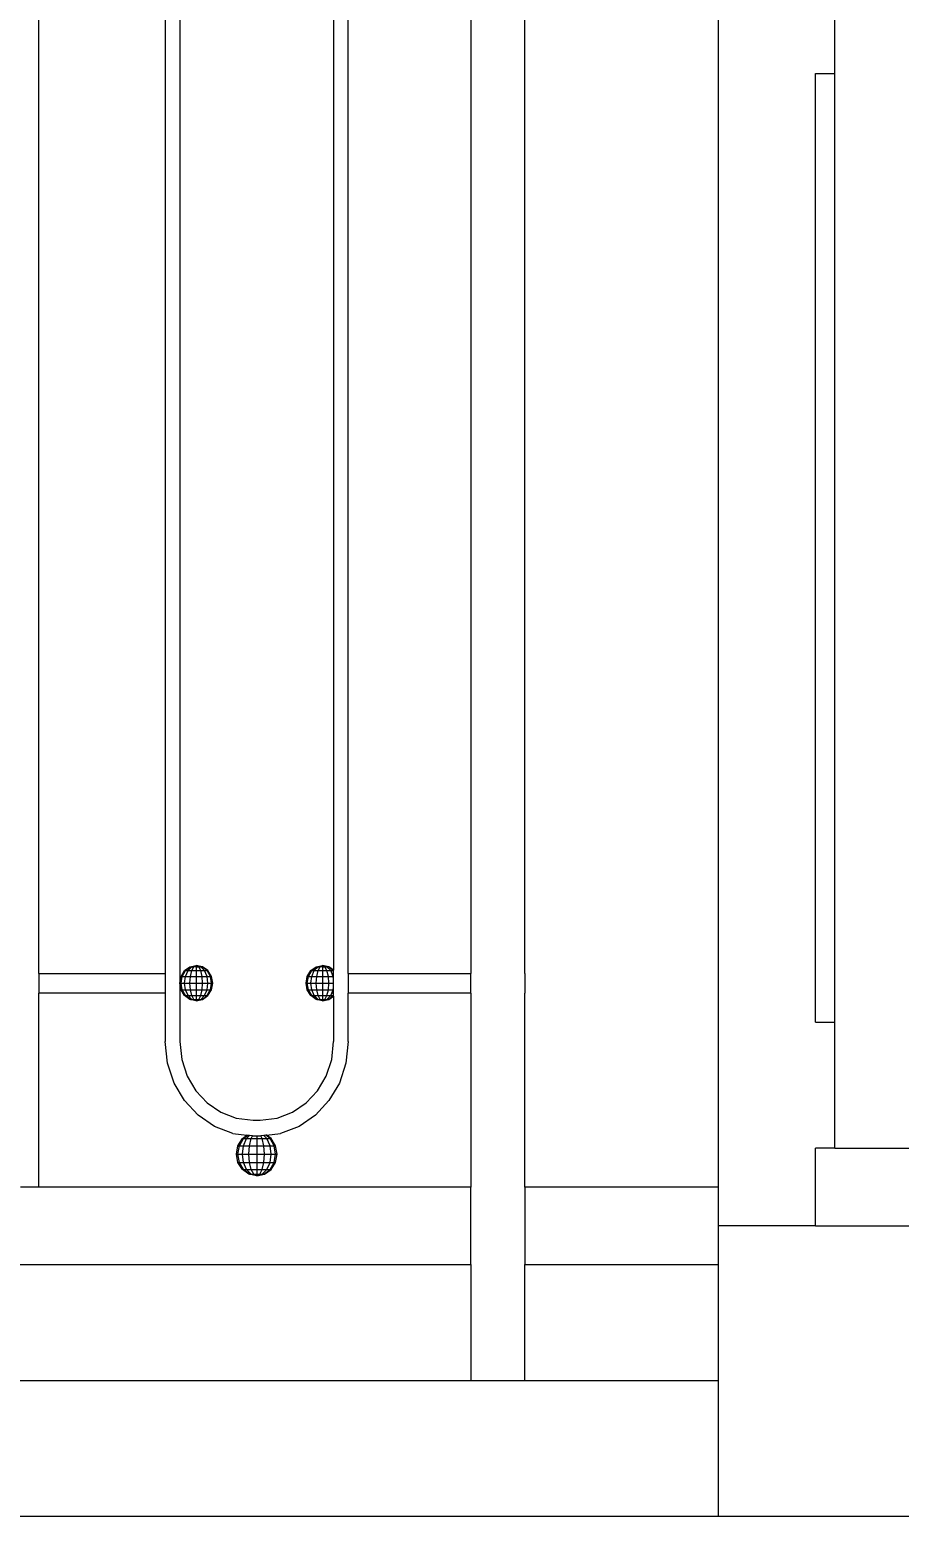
# Model space of a CAD drawing. Header units: millimetres. Extents: x 1832547 to 2001569, y -558009 to -417808.
# Drawn here: x 1897446 to 1897895, y -523644 to -522876 of the extents above; entities that cross this region are included whole.
import ezdxf

# ---------------------------------------------------------------- set-up
doc = ezdxf.new("R2010")
doc.units = ezdxf.units.MM
doc.header["$MEASUREMENT"] = 0
doc.linetypes.add('CENTER', pattern=[2, 1.25, -0.25, 0.25, -0.25])
doc.layers.get('0').update_dxf_attribs({"linetype": 'CONTINUOUS'})
doc.layers.get('DEFPOINTS').update_dxf_attribs({"linetype": 'CONTINUOUS'})
for name, color, linetype, lineweight in [('CA.manh 08', 8, 'CONTINUOUS', 9), ('CA.thay 145', 145, 'CONTINUOUS', 18), ('CA.tim 67', 67, 'CENTER', 9), ('CA_manh 08', 8, 'CONTINUOUS', 9)]:
    doc.layers.add(name, color=color, linetype=linetype, lineweight=lineweight)
doc.styles.get("Standard").update_dxf_attribs({"font": 'roman.shx'})
doc.dimstyles.new('CA 70', dxfattribs={"dimscale": 0.7, "dimtxt": 220, "dimasz": 60, "dimexe": 160, "dimexo": 0, "dimgap": 30, "dimtad": 1, "dimdec": 0, "dimrnd": 5, "dimzin": 0, "dimdsep": 46, "dimtxsty": 'Standard', "dimblk": 'ARCHTICK', "dimcen": 0.09, "dimdle": 160, "dimclrd": 256, "dimclre": 256, "dimclrt": 255, "dimadec": 0, "dimazin": 0, "dimtfac": 1, "dimtdec": 0, "dimtix": 1, "dimtmove": 2, "dimatfit": 3, "dimldrblk": 'DOT', "dimfxl": 600, "dimfxlon": 1, "dimtolj": 1, "dimtzin": 0, "dimarcsym": 0})

# ---------------------------------------------------------------- blocks, each defined once
blk = doc.blocks.new('f34t43')
at = {"layer": 'CA.thay 145'}
for p, q in [((1919554.85, -524817.65), (1919554.85, -524752.65)), ((1919544.85, -524817.65), (1919554.85, -524817.65)), ((1919544.85, -525307.48), (1919544.85, -524817.65)), ((1919554.85, -525307.48), (1919554.85, -524817.65)), ((1919544.85, -525307.48), (1919554.85, -525307.48)), ((1919554.85, -525372.65), (1919554.85, -525307.48)), ((1919554.85, -525372.65), (1919544.85, -525372.65)), ((1919544.85, -525412.65), (1919544.85, -525372.65)), ((1919554.85, -525372.65), (1919864.85, -525372.65)), ((1919544.85, -525412.65), (1919494.85, -525412.65)), ((1919494.85, -525562.65), (1919494.85, -525412.65)), ((1919544.85, -525412.65), (1919879.85, -525412.65)), ((1919494.85, -525562.65), (1919914.85, -525562.65))]:
    blk.add_line(p, q, dxfattribs=at)
blk = doc.blocks.new('wt45t')
at = {"layer": 'CA_manh 08'}
for p, q in [((1920284.13, -518853.82), (1920284.13, -517910.46)), ((1919933.21, -518573.66), (1919933.21, -518061.39)), ((1919998.37, -518061.39), (1919998.37, -518573.66)), ((1920005.94, -518062.36), (1920005.94, -518578.55)), ((1920085.39, -518062), (1920085.39, -518571.89)), ((1920092.96, -518573.66), (1920092.96, -518061.39)), ((1920156.2, -518061.39), (1920156.2, -518573.66)), ((1920184.13, -518573.66), (1920184.13, -518060.62)), ((1919933.21, -518573.66), (1919998.37, -518573.66)), ((1919933.21, -518573.66), (1919933.21, -518583.82)), ((1919998.37, -518573.66), (1919998.37, -518583.82)), ((1920006.59, -518575.05), (1920008.43, -518572.08)), ((1920007.19, -518575.05), (1920008.89, -518572.08)), ((1920008.43, -518572.08), (1920011.2, -518570.1)), ((1920008.89, -518572.08), (1920008.43, -518572.08)), ((1920008.89, -518572.08), (1920011.44, -518570.1)), ((1920008.89, -518572.08), (1920010.2, -518572.08)), ((1920008.89, -518575.05), (1920010.2, -518572.08)), ((1920010.2, -518572.08), (1920012.15, -518570.1)), ((1920010.2, -518572.08), (1920012.15, -518572.08)), ((1920011.2, -518570.1), (1920014.45, -518569.41)), ((1920011.2, -518570.1), (1920011.44, -518570.1)), ((1920011.44, -518570.1), (1920014.45, -518569.41)), ((1920011.44, -518570.1), (1920012.15, -518570.1)), ((1920011.44, -518575.05), (1920012.15, -518572.08)), ((1920012.15, -518570.1), (1920014.45, -518569.41)), ((1920012.15, -518570.1), (1920013.21, -518570.1)), ((1920012.15, -518572.08), (1920013.21, -518570.1)), ((1920012.15, -518572.08), (1920014.45, -518572.08)), ((1920013.21, -518570.1), (1920014.45, -518569.41)), ((1920014.45, -518570.1), (1920013.21, -518570.1)), ((1920014.45, -518569.41), (1920014.45, -518570.1)), ((1920015.7, -518570.1), (1920014.45, -518569.41)), ((1920016.76, -518570.1), (1920014.45, -518569.41)), ((1920017.46, -518570.1), (1920014.45, -518569.41)), ((1920017.71, -518570.1), (1920014.45, -518569.41)), ((1920014.45, -518570.1), (1920015.7, -518570.1)), ((1920014.45, -518570.1), (1920014.45, -518572.08)), ((1920014.45, -518572.08), (1920016.76, -518572.08)), ((1920014.45, -518572.08), (1920014.45, -518575.05)), ((1920015.7, -518570.1), (1920016.76, -518570.1)), ((1920016.76, -518572.08), (1920015.7, -518570.1)), ((1920016.76, -518570.1), (1920017.46, -518570.1)), ((1920018.71, -518572.08), (1920016.76, -518570.1)), ((1920016.76, -518572.08), (1920018.71, -518572.08)), ((1920017.46, -518575.05), (1920016.76, -518572.08)), ((1920017.46, -518570.1), (1920017.71, -518570.1)), ((1920020.01, -518572.08), (1920017.46, -518570.1)), ((1920020.47, -518572.08), (1920017.71, -518570.1)), ((1920018.71, -518572.08), (1920020.01, -518572.08)), ((1920020.01, -518575.05), (1920018.71, -518572.08)), ((1920020.01, -518572.08), (1920020.47, -518572.08)), ((1920021.72, -518575.05), (1920020.01, -518572.08)), ((1920022.32, -518575.05), (1920020.47, -518572.08)), ((1920071.77, -518575.05), (1920073.62, -518572.08)), ((1920072.37, -518575.05), (1920074.08, -518572.08)), ((1920073.62, -518572.08), (1920076.38, -518570.1)), ((1920074.08, -518572.08), (1920073.62, -518572.08)), ((1920074.08, -518572.08), (1920076.63, -518570.1)), ((1920074.08, -518572.08), (1920075.38, -518572.08)), ((1920074.08, -518575.05), (1920075.38, -518572.08)), ((1920075.38, -518572.08), (1920077.33, -518570.1)), ((1920075.38, -518572.08), (1920077.33, -518572.08)), ((1920076.38, -518570.1), (1920079.64, -518569.41)), ((1920076.38, -518570.1), (1920076.63, -518570.1)), ((1920076.63, -518570.1), (1920079.64, -518569.41)), ((1920076.63, -518570.1), (1920077.33, -518570.1)), ((1920076.63, -518575.05), (1920077.33, -518572.08)), ((1920077.33, -518570.1), (1920079.64, -518569.41)), ((1920077.33, -518570.1), (1920078.39, -518570.1)), ((1920077.33, -518572.08), (1920078.39, -518570.1)), ((1920077.33, -518572.08), (1920079.64, -518572.08)), ((1920078.39, -518570.1), (1920079.64, -518569.41)), ((1920079.64, -518570.1), (1920078.39, -518570.1)), ((1920079.64, -518569.41), (1920079.64, -518570.1)), ((1920080.88, -518570.1), (1920079.64, -518569.41)), ((1920081.94, -518570.1), (1920079.64, -518569.41)), ((1920082.65, -518570.1), (1920079.64, -518569.41)), ((1920082.9, -518570.1), (1920079.64, -518569.41)), ((1920079.64, -518570.1), (1920080.88, -518570.1)), ((1920079.64, -518570.1), (1920079.64, -518572.08)), ((1920079.64, -518572.08), (1920081.94, -518572.08)), ((1920079.64, -518572.08), (1920079.64, -518575.05)), ((1920080.88, -518570.1), (1920081.94, -518570.1)), ((1920081.94, -518572.08), (1920080.88, -518570.1)), ((1920081.94, -518570.1), (1920082.65, -518570.1)), ((1920083.89, -518572.08), (1920081.94, -518570.1)), ((1920081.94, -518572.08), (1920083.89, -518572.08)), ((1920082.65, -518575.05), (1920081.94, -518572.08)), ((1920082.65, -518570.1), (1920082.9, -518570.1)), ((1920085.2, -518572.08), (1920082.65, -518570.1)), ((1920085.39, -518571.89), (1920082.9, -518570.1)), ((1920083.89, -518572.08), (1920085.2, -518572.08)), ((1920085.2, -518575.05), (1920083.89, -518572.08)), ((1920084.71, -518573.66), (1920085.39, -518573.66)), ((1920085.2, -518572.08), (1920085.39, -518572.08)), ((1920085.39, -518572.42), (1920085.2, -518572.08)), ((1920085.39, -518572.08), (1920085.39, -518571.89)), ((1920085.39, -518572.42), (1920085.39, -518572.08)), ((1920085.39, -518573.66), (1920085.39, -518572.42)), ((1920085.39, -518575.05), (1920085.39, -518573.66)), ((1920092.96, -518573.66), (1920156.2, -518573.66)), ((1920092.96, -518573.66), (1920092.96, -518583.82)), ((1920156.2, -518583.82), (1920156.2, -518573.66)), ((1920184.13, -518573.66), (1920184.13, -518583.82)), ((1920005.94, -518578.55), (1920006.59, -518575.05)), ((1920005.94, -518578.55), (1920006.59, -518578.55)), ((1920006.59, -518582.05), (1920005.94, -518578.55)), ((1920005.94, -518578.55), (1920005.94, -518608.69)), ((1920006.59, -518575.05), (1920007.19, -518575.05)), ((1920006.59, -518578.55), (1920007.19, -518575.05)), ((1920006.59, -518578.55), (1920008.43, -518578.55)), ((1920007.19, -518582.05), (1920006.59, -518578.55)), ((1920006.59, -518582.05), (1920007.19, -518582.05)), ((1920008.43, -518585.02), (1920006.59, -518582.05)), ((1920007.19, -518575.05), (1920008.89, -518575.05)), ((1920007.19, -518582.05), (1920008.89, -518582.05)), ((1920008.89, -518585.02), (1920007.19, -518582.05)), ((1920008.43, -518578.55), (1920008.89, -518575.05)), ((1920008.43, -518578.55), (1920011.2, -518578.55)), ((1920008.89, -518582.05), (1920008.43, -518578.55)), ((1920008.89, -518575.05), (1920011.44, -518575.05)), ((1920008.89, -518582.05), (1920011.44, -518582.05)), ((1920010.2, -518585.02), (1920008.89, -518582.05)), ((1920011.2, -518578.55), (1920011.44, -518575.05)), ((1920011.2, -518578.55), (1920014.45, -518578.55)), ((1920011.44, -518582.05), (1920011.2, -518578.55)), ((1920011.44, -518575.05), (1920014.45, -518575.05)), ((1920011.44, -518582.05), (1920014.45, -518582.05)), ((1920012.15, -518585.02), (1920011.44, -518582.05)), ((1920014.45, -518575.05), (1920017.46, -518575.05)), ((1920014.45, -518575.05), (1920014.45, -518578.55)), ((1920014.45, -518578.55), (1920017.71, -518578.55)), ((1920014.45, -518578.55), (1920014.45, -518582.05)), ((1920014.45, -518582.05), (1920017.46, -518582.05)), ((1920014.45, -518582.05), (1920014.45, -518585.02)), ((1920016.76, -518585.02), (1920017.46, -518582.05)), ((1920017.46, -518575.05), (1920020.01, -518575.05)), ((1920017.71, -518578.55), (1920017.46, -518575.05)), ((1920017.46, -518582.05), (1920017.71, -518578.55)), ((1920017.46, -518582.05), (1920020.01, -518582.05)), ((1920017.71, -518578.55), (1920020.47, -518578.55)), ((1920018.71, -518585.02), (1920020.01, -518582.05)), ((1920020.01, -518575.05), (1920021.72, -518575.05)), ((1920020.47, -518578.55), (1920020.01, -518575.05)), ((1920020.01, -518582.05), (1920020.47, -518578.55)), ((1920020.01, -518582.05), (1920021.72, -518582.05)), ((1920020.01, -518585.02), (1920021.72, -518582.05)), ((1920020.47, -518578.55), (1920022.32, -518578.55)), ((1920020.47, -518585.02), (1920022.32, -518582.05)), ((1920021.72, -518575.05), (1920022.32, -518575.05)), ((1920022.32, -518578.55), (1920021.72, -518575.05)), ((1920021.72, -518582.05), (1920022.32, -518578.55)), ((1920021.72, -518582.05), (1920022.32, -518582.05)), ((1920022.97, -518578.55), (1920022.32, -518575.05)), ((1920022.32, -518578.55), (1920022.97, -518578.55)), ((1920022.32, -518582.05), (1920022.97, -518578.55)), ((1920071.13, -518578.55), (1920071.77, -518575.05)), ((1920071.13, -518578.55), (1920071.77, -518578.55)), ((1920071.77, -518582.05), (1920071.13, -518578.55)), ((1920071.77, -518575.05), (1920072.37, -518575.05)), ((1920071.77, -518578.55), (1920072.37, -518575.05)), ((1920071.77, -518578.55), (1920073.62, -518578.55)), ((1920072.37, -518582.05), (1920071.77, -518578.55)), ((1920071.77, -518582.05), (1920072.37, -518582.05)), ((1920073.62, -518585.02), (1920071.77, -518582.05)), ((1920072.37, -518575.05), (1920074.08, -518575.05)), ((1920072.37, -518582.05), (1920074.08, -518582.05)), ((1920074.08, -518585.02), (1920072.37, -518582.05)), ((1920073.62, -518578.55), (1920074.08, -518575.05)), ((1920073.62, -518578.55), (1920076.38, -518578.55)), ((1920074.08, -518582.05), (1920073.62, -518578.55)), ((1920074.08, -518575.05), (1920076.63, -518575.05)), ((1920074.08, -518582.05), (1920076.63, -518582.05)), ((1920075.38, -518585.02), (1920074.08, -518582.05)), ((1920076.38, -518578.55), (1920076.63, -518575.05)), ((1920076.38, -518578.55), (1920079.64, -518578.55)), ((1920076.63, -518582.05), (1920076.38, -518578.55)), ((1920076.63, -518575.05), (1920079.64, -518575.05)), ((1920076.63, -518582.05), (1920079.64, -518582.05)), ((1920077.33, -518585.02), (1920076.63, -518582.05)), ((1920079.64, -518575.05), (1920082.65, -518575.05)), ((1920079.64, -518575.05), (1920079.64, -518578.55)), ((1920079.64, -518578.55), (1920082.9, -518578.55)), ((1920079.64, -518578.55), (1920079.64, -518582.05)), ((1920079.64, -518582.05), (1920082.65, -518582.05)), ((1920079.64, -518582.05), (1920079.64, -518585.02)), ((1920081.94, -518585.02), (1920082.65, -518582.05)), ((1920082.65, -518575.05), (1920085.2, -518575.05)), ((1920082.9, -518578.55), (1920082.65, -518575.05)), ((1920082.65, -518582.05), (1920082.9, -518578.55)), ((1920082.65, -518582.05), (1920085.2, -518582.05)), ((1920082.9, -518578.55), (1920085.39, -518578.55)), ((1920084.43, -518583.82), (1920085.2, -518582.05)), ((1920085.2, -518575.05), (1920085.39, -518575.05)), ((1920085.39, -518576.52), (1920085.2, -518575.05)), ((1920085.2, -518582.05), (1920085.39, -518580.58)), ((1920085.2, -518582.05), (1920085.39, -518582.05)), ((1920085.39, -518576.52), (1920085.39, -518575.05)), ((1920085.39, -518578.55), (1920085.39, -518576.52)), ((1920085.39, -518580.58), (1920085.39, -518578.55)), ((1920085.39, -518582.05), (1920085.39, -518580.58)), ((1920085.39, -518583.82), (1920085.39, -518582.05)), ((1919998.37, -518583.82), (1919933.21, -518583.82)), ((1919933.21, -518683.82), (1919933.21, -518583.82)), ((1919998.37, -518583.82), (1919998.37, -518608.73)), ((1920008.43, -518585.02), (1920008.89, -518585.02)), ((1920011.2, -518587), (1920008.43, -518585.02)), ((1920008.89, -518585.02), (1920010.2, -518585.02)), ((1920011.44, -518587), (1920008.89, -518585.02)), ((1920010.2, -518585.02), (1920012.15, -518585.02)), ((1920012.15, -518587), (1920010.2, -518585.02)), ((1920011.44, -518587), (1920011.2, -518587)), ((1920014.45, -518587.69), (1920011.2, -518587)), ((1920011.44, -518587), (1920012.15, -518587)), ((1920014.45, -518587.69), (1920011.44, -518587)), ((1920012.15, -518585.02), (1920014.45, -518585.02)), ((1920013.21, -518587), (1920012.15, -518585.02)), ((1920012.15, -518587), (1920013.21, -518587)), ((1920014.45, -518587.69), (1920012.15, -518587)), ((1920013.21, -518587), (1920014.45, -518587)), ((1920014.45, -518587.69), (1920013.21, -518587)), ((1920014.45, -518585.02), (1920016.76, -518585.02)), ((1920014.45, -518585.02), (1920014.45, -518587)), ((1920014.45, -518587), (1920015.7, -518587)), ((1920014.45, -518587.69), (1920015.7, -518587)), ((1920014.45, -518587), (1920014.45, -518587.69)), ((1920014.45, -518587.69), (1920016.76, -518587)), ((1920014.45, -518587.69), (1920017.46, -518587)), ((1920014.45, -518587.69), (1920017.71, -518587)), ((1920015.7, -518587), (1920016.76, -518585.02)), ((1920015.7, -518587), (1920016.76, -518587)), ((1920016.76, -518585.02), (1920018.71, -518585.02)), ((1920016.76, -518587), (1920018.71, -518585.02)), ((1920016.76, -518587), (1920017.46, -518587)), ((1920017.46, -518587), (1920020.01, -518585.02)), ((1920017.46, -518587), (1920017.71, -518587)), ((1920017.71, -518587), (1920020.47, -518585.02)), ((1920018.71, -518585.02), (1920020.01, -518585.02)), ((1920020.01, -518585.02), (1920020.47, -518585.02)), ((1920073.62, -518585.02), (1920074.08, -518585.02)), ((1920076.38, -518587), (1920073.62, -518585.02)), ((1920074.08, -518585.02), (1920075.38, -518585.02)), ((1920076.63, -518587), (1920074.08, -518585.02)), ((1920075.38, -518585.02), (1920077.33, -518585.02)), ((1920077.33, -518587), (1920075.38, -518585.02)), ((1920076.63, -518587), (1920076.38, -518587)), ((1920079.64, -518587.69), (1920076.38, -518587)), ((1920076.63, -518587), (1920077.33, -518587)), ((1920079.64, -518587.69), (1920076.63, -518587)), ((1920077.33, -518585.02), (1920079.64, -518585.02)), ((1920078.39, -518587), (1920077.33, -518585.02)), ((1920077.33, -518587), (1920078.39, -518587)), ((1920079.64, -518587.69), (1920077.33, -518587)), ((1920078.39, -518587), (1920079.64, -518587)), ((1920079.64, -518587.69), (1920078.39, -518587)), ((1920079.64, -518585.02), (1920081.94, -518585.02)), ((1920079.64, -518585.02), (1920079.64, -518587)), ((1920079.64, -518587), (1920080.88, -518587)), ((1920079.64, -518587.69), (1920080.88, -518587)), ((1920079.64, -518587), (1920079.64, -518587.69)), ((1920079.64, -518587.69), (1920081.94, -518587)), ((1920079.64, -518587.69), (1920082.65, -518587)), ((1920079.64, -518587.69), (1920082.9, -518587)), ((1920080.88, -518587), (1920081.94, -518585.02)), ((1920080.88, -518587), (1920081.94, -518587)), ((1920081.94, -518585.02), (1920083.89, -518585.02)), ((1920081.94, -518587), (1920083.89, -518585.02)), ((1920081.94, -518587), (1920082.65, -518587)), ((1920082.65, -518587), (1920085.2, -518585.02)), ((1920082.65, -518587), (1920082.9, -518587)), ((1920082.9, -518587), (1920085.39, -518585.21)), ((1920083.89, -518585.02), (1920084.43, -518583.82)), ((1920083.89, -518585.02), (1920085.2, -518585.02)), ((1920085.39, -518583.82), (1920084.43, -518583.82)), ((1920085.2, -518585.02), (1920085.39, -518584.68)), ((1920085.2, -518585.02), (1920085.39, -518585.02)), ((1920085.39, -518584.68), (1920085.39, -518583.82)), ((1920085.39, -518585.02), (1920085.39, -518584.68)), ((1920085.39, -518585.21), (1920085.39, -518585.02)), ((1920085.39, -518585.21), (1920085.39, -518608.69)), ((1920092.96, -518608.73), (1920092.96, -518583.82)), ((1920156.2, -518583.82), (1920092.96, -518583.82)), ((1920156.2, -518583.82), (1920156.2, -518683.82)), ((1920184.13, -518683.82), (1920184.13, -518583.82)), ((1919999.57, -518619.9), (1919998.37, -518608.73)), ((1920005.94, -518608.69), (1920006.94, -518618.01)), ((1920084.39, -518618.01), (1920085.39, -518608.69)), ((1920092.96, -518608.73), (1920091.76, -518619.9)), ((1920002.99, -518630.16), (1919999.57, -518619.9)), ((1920006.94, -518618.01), (1920009.79, -518626.57)), ((1920081.54, -518626.57), (1920084.39, -518618.01)), ((1920091.76, -518619.9), (1920088.34, -518630.16)), ((1920009.79, -518626.57), (1920014.26, -518634.12)), ((1920077.07, -518634.12), (1920081.54, -518626.57)), ((1920008.36, -518639.22), (1920002.99, -518630.16)), ((1920014.26, -518634.12), (1920020.13, -518640.42)), ((1920071.2, -518640.42), (1920077.07, -518634.12)), ((1920088.34, -518630.16), (1920082.98, -518639.22)), ((1920015.39, -518646.77), (1920008.36, -518639.22)), ((1920020.13, -518640.42), (1920027.16, -518645.23)), ((1920064.17, -518645.23), (1920071.2, -518640.42)), ((1920082.98, -518639.22), (1920075.94, -518646.77)), ((1920023.82, -518652.53), (1920015.39, -518646.77)), ((1920027.16, -518645.23), (1920035.13, -518648.29)), ((1920035.13, -518648.29), (1920043.81, -518649.37)), ((1920043.81, -518649.37), (1920047.53, -518649.37)), ((1920047.53, -518649.37), (1920056.2, -518648.29)), ((1920056.2, -518648.29), (1920064.17, -518645.23)), ((1920075.94, -518646.77), (1920067.51, -518652.53)), ((1920033.37, -518656.2), (1920023.82, -518652.53)), ((1920033.37, -518656.2), (1920040.64, -518657.1)), ((1920035.96, -518662.49), (1920038.24, -518658.83)), ((1920036.7, -518662.49), (1920038.8, -518658.83)), ((1920038.24, -518658.83), (1920040.64, -518657.1)), ((1920038.24, -518658.83), (1920038.8, -518658.83)), ((1920038.8, -518658.83), (1920040.97, -518657.15)), ((1920038.8, -518658.83), (1920040.41, -518658.83)), ((1920038.8, -518662.49), (1920040.41, -518658.83)), ((1920040.41, -518658.83), (1920041.95, -518657.27)), ((1920040.41, -518658.83), (1920042.83, -518658.83)), ((1920040.97, -518657.15), (1920040.64, -518657.1)), ((1920041.95, -518657.27), (1920040.97, -518657.15)), ((1920043.55, -518657.47), (1920041.95, -518657.27)), ((1920041.95, -518662.49), (1920042.83, -518658.83)), ((1920042.83, -518658.83), (1920043.55, -518657.47)), ((1920042.83, -518658.83), (1920045.67, -518658.83)), ((1920043.77, -518657.49), (1920043.55, -518657.47)), ((1920045.67, -518657.49), (1920043.77, -518657.49)), ((1920045.67, -518657.49), (1920045.67, -518658.83)), ((1920047.56, -518657.49), (1920045.67, -518657.49)), ((1920045.67, -518658.83), (1920048.52, -518658.83)), ((1920045.67, -518658.83), (1920045.67, -518662.49)), ((1920047.79, -518657.46), (1920047.56, -518657.49)), ((1920049.39, -518657.27), (1920047.79, -518657.46)), ((1920048.52, -518658.83), (1920047.79, -518657.46)), ((1920048.52, -518658.83), (1920050.93, -518658.83)), ((1920049.39, -518662.49), (1920048.52, -518658.83)), ((1920050.37, -518657.14), (1920049.39, -518657.27)), ((1920050.93, -518658.83), (1920049.39, -518657.27)), ((1920050.7, -518657.1), (1920050.37, -518657.14)), ((1920052.54, -518658.83), (1920050.37, -518657.14)), ((1920050.7, -518657.1), (1920057.96, -518656.2)), ((1920053.11, -518658.83), (1920050.7, -518657.1)), ((1920050.93, -518658.83), (1920052.54, -518658.83)), ((1920052.54, -518662.49), (1920050.93, -518658.83)), ((1920052.54, -518658.83), (1920053.11, -518658.83)), ((1920054.65, -518662.49), (1920052.54, -518658.83)), ((1920055.39, -518662.49), (1920053.11, -518658.83)), ((1920067.51, -518652.53), (1920057.96, -518656.2)), ((1920035.16, -518666.82), (1920035.96, -518662.49)), ((1920035.16, -518666.82), (1920035.96, -518666.82)), ((1920035.96, -518671.14), (1920035.16, -518666.82)), ((1920035.96, -518662.49), (1920036.7, -518662.49)), ((1920035.96, -518666.82), (1920036.7, -518662.49)), ((1920035.96, -518666.82), (1920038.24, -518666.82)), ((1920036.7, -518671.14), (1920035.96, -518666.82)), ((1920036.7, -518662.49), (1920038.8, -518662.49)), ((1920038.24, -518666.82), (1920038.8, -518662.49)), ((1920038.24, -518666.82), (1920041.65, -518666.82)), ((1920038.8, -518671.14), (1920038.24, -518666.82)), ((1920038.8, -518662.49), (1920041.95, -518662.49)), ((1920041.65, -518666.82), (1920041.95, -518662.49)), ((1920041.65, -518666.82), (1920045.67, -518666.82)), ((1920041.95, -518671.14), (1920041.65, -518666.82)), ((1920041.95, -518662.49), (1920045.67, -518662.49)), ((1920045.67, -518662.49), (1920049.39, -518662.49)), ((1920045.67, -518662.49), (1920045.67, -518666.82)), ((1920045.67, -518666.82), (1920049.7, -518666.82)), ((1920045.67, -518666.82), (1920045.67, -518671.14)), ((1920049.39, -518662.49), (1920052.54, -518662.49)), ((1920049.7, -518666.82), (1920049.39, -518662.49)), ((1920049.39, -518671.14), (1920049.7, -518666.82)), ((1920049.7, -518666.82), (1920053.11, -518666.82)), ((1920052.54, -518662.49), (1920054.65, -518662.49)), ((1920053.11, -518666.82), (1920052.54, -518662.49)), ((1920052.54, -518671.14), (1920053.11, -518666.82)), ((1920053.11, -518666.82), (1920055.39, -518666.82)), ((1920054.65, -518662.49), (1920055.39, -518662.49)), ((1920055.39, -518666.82), (1920054.65, -518662.49)), ((1920054.65, -518671.14), (1920055.39, -518666.82)), ((1920056.19, -518666.82), (1920055.39, -518662.49)), ((1920055.39, -518666.82), (1920056.19, -518666.82)), ((1920055.39, -518671.14), (1920056.19, -518666.82)), ((1920035.96, -518671.14), (1920036.7, -518671.14)), ((1920038.24, -518674.8), (1920035.96, -518671.14)), ((1920036.7, -518671.14), (1920038.8, -518671.14)), ((1920038.8, -518674.8), (1920036.7, -518671.14)), ((1920038.8, -518671.14), (1920041.95, -518671.14)), ((1920040.41, -518674.8), (1920038.8, -518671.14)), ((1920041.95, -518671.14), (1920045.67, -518671.14)), ((1920042.83, -518674.8), (1920041.95, -518671.14)), ((1920045.67, -518671.14), (1920049.39, -518671.14)), ((1920045.67, -518671.14), (1920045.67, -518674.8)), ((1920048.52, -518674.8), (1920049.39, -518671.14)), ((1920049.39, -518671.14), (1920052.54, -518671.14)), ((1920050.93, -518674.8), (1920052.54, -518671.14)), ((1920052.54, -518671.14), (1920054.65, -518671.14)), ((1920052.54, -518674.8), (1920054.65, -518671.14)), ((1920053.11, -518674.8), (1920055.39, -518671.14)), ((1920054.65, -518671.14), (1920055.39, -518671.14)), ((1920038.24, -518674.8), (1920038.8, -518674.8)), ((1920041.65, -518677.25), (1920038.24, -518674.8)), ((1920038.8, -518674.8), (1920040.41, -518674.8)), ((1920041.95, -518677.25), (1920038.8, -518674.8)), ((1920040.41, -518674.8), (1920042.83, -518674.8)), ((1920042.83, -518677.25), (1920040.41, -518674.8)), ((1920041.95, -518677.25), (1920041.65, -518677.25)), ((1920045.67, -518678.11), (1920041.65, -518677.25)), ((1920041.95, -518677.25), (1920042.83, -518677.25)), ((1920045.67, -518678.11), (1920041.95, -518677.25)), ((1920042.83, -518674.8), (1920045.67, -518674.8)), ((1920044.13, -518677.25), (1920042.83, -518674.8)), ((1920042.83, -518677.25), (1920044.13, -518677.25)), ((1920045.67, -518678.11), (1920042.83, -518677.25)), ((1920044.13, -518677.25), (1920045.67, -518677.25)), ((1920045.67, -518678.11), (1920044.13, -518677.25)), ((1920045.67, -518674.8), (1920048.52, -518674.8)), ((1920045.67, -518674.8), (1920045.67, -518677.25)), ((1920045.67, -518677.25), (1920047.21, -518677.25)), ((1920045.67, -518678.11), (1920047.21, -518677.25)), ((1920045.67, -518677.25), (1920045.67, -518678.11)), ((1920045.67, -518678.11), (1920048.52, -518677.25)), ((1920045.67, -518678.11), (1920049.39, -518677.25)), ((1920045.67, -518678.11), (1920049.7, -518677.25)), ((1920047.21, -518677.25), (1920048.52, -518674.8)), ((1920047.21, -518677.25), (1920048.52, -518677.25)), ((1920048.52, -518674.8), (1920050.93, -518674.8)), ((1920048.52, -518677.25), (1920050.93, -518674.8)), ((1920048.52, -518677.25), (1920049.39, -518677.25)), ((1920049.39, -518677.25), (1920052.54, -518674.8)), ((1920049.39, -518677.25), (1920049.7, -518677.25)), ((1920049.7, -518677.25), (1920053.11, -518674.8)), ((1920050.93, -518674.8), (1920052.54, -518674.8)), ((1920052.54, -518674.8), (1920053.11, -518674.8)), ((1919933.21, -518683.82), (1919923.75, -518683.82)), ((1920156.2, -518683.82), (1919933.21, -518683.82)), ((1920156.2, -518723.82), (1920156.2, -518683.82)), ((1920184.13, -518683.82), (1920184.13, -518723.82)), ((1920284.13, -518683.82), (1920184.13, -518683.82)), ((1919481.96, -518723.82), (1920156.2, -518723.82)), ((1920156.2, -518723.82), (1920156.2, -518783.82)), ((1920184.13, -518783.82), (1920184.13, -518723.82)), ((1920184.13, -518723.82), (1920284.13, -518723.82)), ((1920156.2, -518783.82), (1919481.96, -518783.82)), ((1920184.13, -518783.82), (1920156.2, -518783.82)), ((1920284.13, -518783.82), (1920184.13, -518783.82)), ((1917267.72, -518853.82), (1920284.13, -518853.82))]:
    blk.add_line(p, q, dxfattribs=at)
blk = doc.blocks.new('_ArchTick')
at = {"color": 1, "linetype": 'ByBlock', "const_width": 0.15}
blk.add_lwpolyline([(-0.5, -0.5), (0.5, 0.5)], dxfattribs=at)
blk = doc.blocks.new('*D137')
at = {"layer": 'CA.manh 08', "lineweight": -2, "transparency": 16777216}
for p, q in [((1900353.83, -523531.59), (1900353.83, -524675.59)), ((1899933.83, -523643.59), (1900465.83, -523643.59)), ((1899933.83, -524563.59), (1900465.83, -524563.59))]:
    blk.add_line(p, q, dxfattribs=at)
at = {"layer": 'DEFPOINTS', "color": 0, "transparency": 16777216}
for p in [(1898958.97, -523643.59), (1897261.61, -524563.59), (1900353.83, -524563.59)]:
    blk.add_point(p, dxfattribs=at)
at = {"layer": 'CA.manh 08', "lineweight": -2, "transparency": 16777216, "xscale": 42, "yscale": 42, "zscale": 42}
for p, rotation in [((1900353.83, -523643.59), 90), ((1900353.83, -524563.59), 270)]:
    blk.add_blockref('_ArchTick', p, dxfattribs=dict(at, rotation=rotation))
at = {"layer": 'CA.manh 08', "color": 255, "transparency": 16777216, "insert": (1900255.83, -524103.59), "char_height": 154, "attachment_point": 5, "rotation": 90}
blk.add_mtext('\\A1;920', dxfattribs=at)
blk = doc.blocks.new('_DOT')
at = {"color": 1, "linetype": 'ByBlock'}
blk.add_line((-0.5, 0), (-1, 0), dxfattribs=at)
at = {"color": 1, "linetype": 'ByBlock', "const_width": 0.5}
blk.add_lwpolyline([(-0.25, 0, 1), (0.25, 0, 1)], format="xyb", close=True, dxfattribs=at)

msp = doc.modelspace()

# ---------------------------------------------------------------- linework, layer by layer
at = {"layer": 'CA.thay 145'}
msp.add_lwpolyline([(1891807.35, -523643.58), (1898381.61, -523643.59)], dxfattribs=at)
at = {"layer": 'CA.tim 67', "ltscale": 500}
msp.add_lwpolyline([(1891807.35, -523643.59), (1903156.16, -523643.59)], dxfattribs=at)

# ---------------------------------------------------------------- block references
at = {"layer": 'CA.manh 08'}
msp.add_blockref('wt45t', (-22482.52, -4789.76), dxfattribs=at)
at = {"layer": 'CA.thay 145'}
msp.add_blockref('f34t43', (-21693.24, 1919.07), dxfattribs=at)

# ---------------------------------------------------------------- dimensions: what is measured, and where the dimension line sits
at = {"layer": 'CA.manh 08'}
dim = msp.add_linear_dim(base=(1900353.83, -524563.59), p1=(1898958.97, -523643.59), p2=(1897261.61, -524563.59), angle=90, dimstyle='CA 70', dxfattribs=at)
dim.commit()
dim.dimension.update_dxf_attribs({"geometry": '*D137', "text_midpoint": (1900255.83, -524103.59)})

doc.saveas('drawing.dxf')
